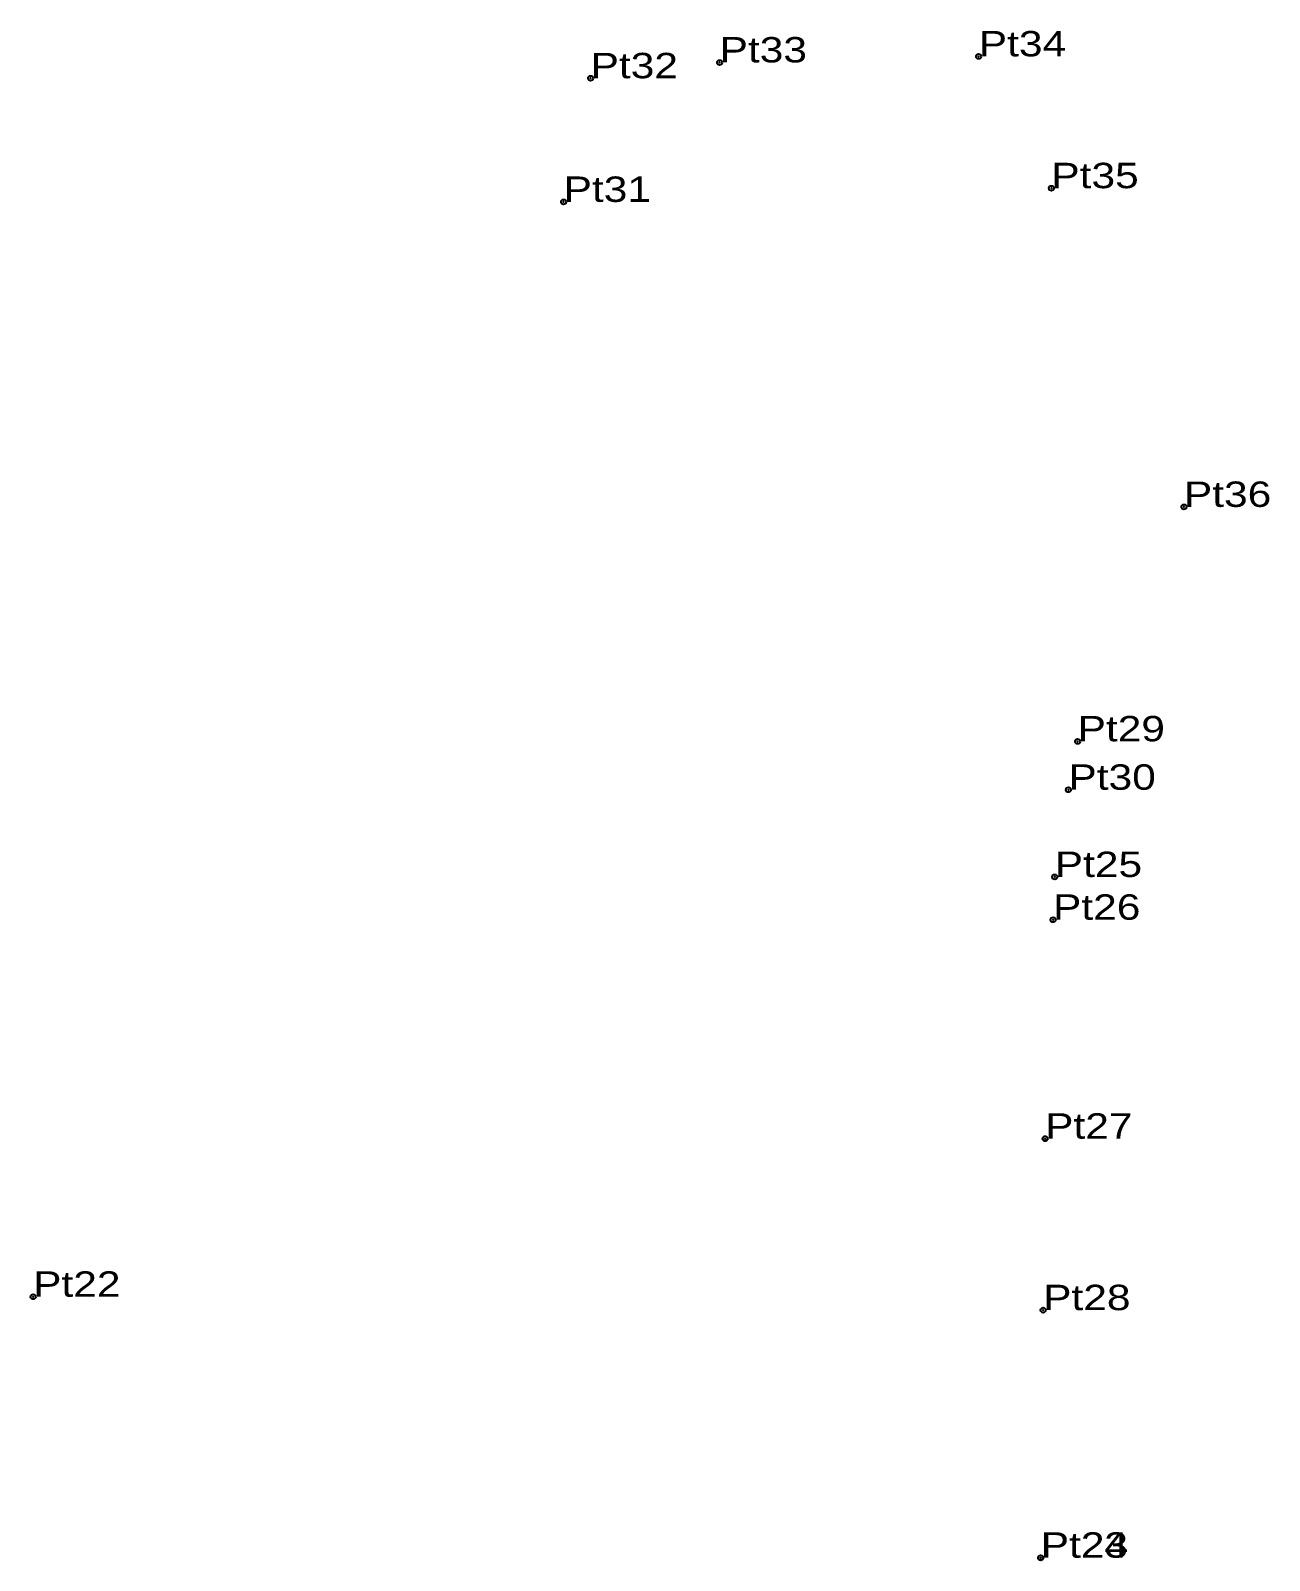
# Model space of a CAD drawing. Header units: metres. Extents: x 550407 to 552068, y 1838423 to 1841350.
# Drawn here: x 550406.7 to 550494.4, y 1838423.1 to 1838531.5 of the extents above; entities that cross this region are included whole.
import ezdxf

# ---------------------------------------------------------------- set-up
doc = ezdxf.new("R2010")
doc.units = ezdxf.units.M
doc.header["$LTSCALE"] = 0.72
doc.header["$PDMODE"] = 32
doc.header["$PDSIZE"] = 0.36
doc.layers.add('12', color=7, linetype='Continuous')
doc.layers.add('7', color=7, linetype='Continuous')

msp = doc.modelspace()

# ---------------------------------------------------------------- linework, layer by layer
at = {"layer": '7'}
for p in [(550455.48, 1838529.21), (550473.83, 1838529.65), (550446.34, 1838528.1), (550478.98, 1838520.31), (550444.43, 1838519.34), (550488.37, 1838497.73), (550480.84, 1838481.12), (550480.19, 1838477.69), (550479.22, 1838471.51), (550479.1, 1838468.48), (550478.54, 1838452.97), (550406.85, 1838441.77), (550478.4, 1838440.82), (550478.22, 1838423.28), (550478.23, 1838423.27)]:
    msp.add_point(p, dxfattribs=at)

# ---------------------------------------------------------------- texts
at = {"layer": '12', "width": 1.25}
for s, p in [('Pt34', (550473.84, 1838529.65)), ('Pt33', (550455.48, 1838529.22)), ('Pt32', (550446.34, 1838528.1)), ('Pt35', (550478.98, 1838520.31)), ('Pt31', (550444.43, 1838519.34)), ('Pt36', (550488.37, 1838497.73)), ('Pt29', (550480.84, 1838481.12)), ('Pt30', (550480.19, 1838477.69)), ('Pt25', (550479.22, 1838471.51)), ('Pt26', (550479.1, 1838468.48)), ('Pt27', (550478.54, 1838452.97)), ('Pt22', (550406.85, 1838441.77)), ('Pt28', (550478.4, 1838440.82)), ('Pt23', (550478.22, 1838423.28)), ('Pt24', (550478.23, 1838423.28))]:
    msp.add_text(s, height=1.8, dxfattribs=at).set_placement(p)

doc.saveas('drawing.dxf')
